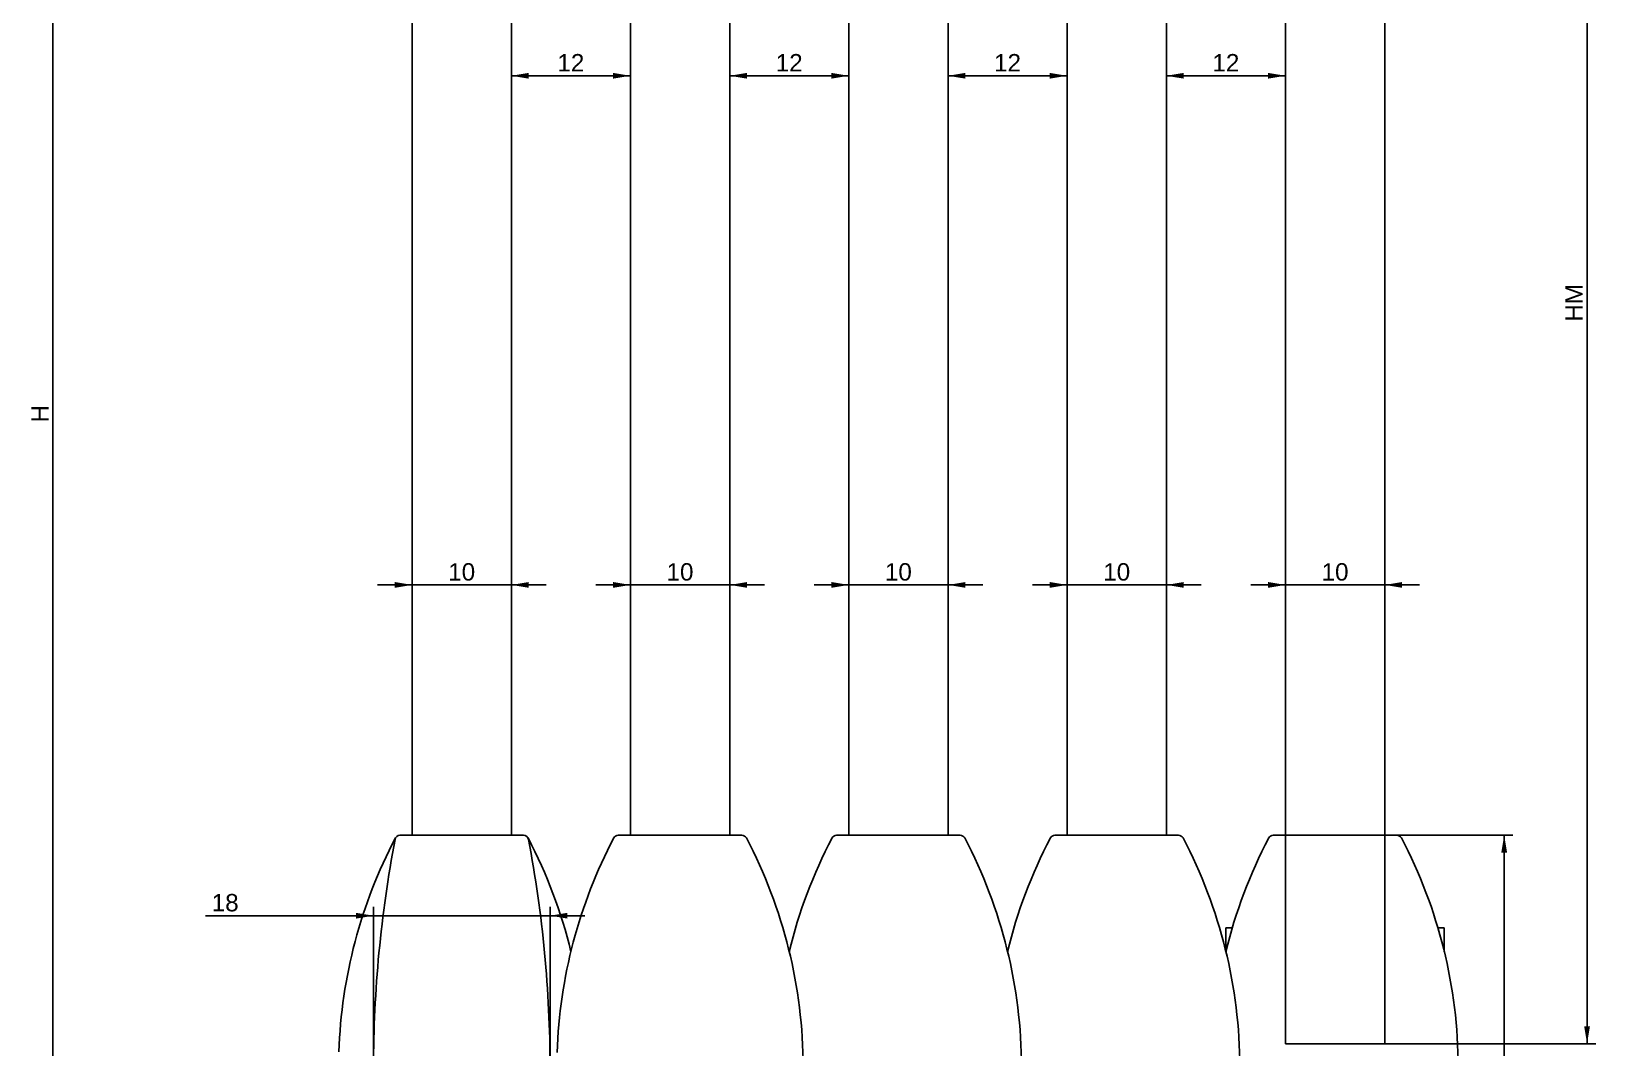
# Model space of a CAD drawing. Header units: millimetres. Extents: x -31 to 615, y 317 to 594.
# Drawn here: x -31.1 to 126.5, y 398.1 to 500.5 of the extents above; entities that cross this region are included whole.
import ezdxf
from ezdxf.enums import TextEntityAlignment as Align
from ezdxf.lldxf.tags import DXFTag

# ---------------------------------------------------------------- set-up
doc = ezdxf.new("R2010")
doc.units = ezdxf.units.MM
doc.layers.add('Default', color=7, linetype='Continuous')
doc.layers.add('DV1_Default', color=7, linetype='Continuous')
doc.styles.add('SEACAD_Arial', font='arial.ttf')
tags = doc.linetypes.add('CENTER2', pattern=[28.575, 19.05, -3.175, 3.175, -3.175]).pattern_tags.tags
tags[10:11] = [DXFTag(74, 4), DXFTag(75, 0), DXFTag(340, '0'), DXFTag(46, 0.0), DXFTag(50, 0.0), DXFTag(44, 0.0), DXFTag(45, 0.0)]
tags[8:9] = [DXFTag(74, 4), DXFTag(75, 0), DXFTag(340, '0'), DXFTag(46, 0.0), DXFTag(50, 0.0), DXFTag(44, 0.0), DXFTag(45, 0.0)]
tags[6:7] = [DXFTag(74, 4), DXFTag(75, 0), DXFTag(340, '0'), DXFTag(46, 0.0), DXFTag(50, 0.0), DXFTag(44, 0.0), DXFTag(45, 0.0)]
tags[4:5] = [DXFTag(74, 4), DXFTag(75, 0), DXFTag(340, '0'), DXFTag(46, 0.0), DXFTag(50, 0.0), DXFTag(44, 0.0), DXFTag(45, 0.0)]
doc.dimstyles.new('ISO', dxfattribs={"dimtxt": 1.75, "dimasz": 1.75, "dimexe": 0.875, "dimexo": 0, "dimgap": 0.4375, "dimtad": 1, "dimtxsty": 'SEACAD_Arial', "dimblk1": '_SE_FILLED', "dimblk2": '_SE_FILLED', "dimsah": 1, "dimcen": 0.875, "dimadec": 0, "dimazin": 0, "dimtfac": 0.5, "dimtdec": 3, "dimtmove": 0, "dimatfit": 3, "dimfxl": 1, "dimarcsym": 0})

# ---------------------------------------------------------------- blocks, each defined once
blk = doc.blocks.new('SE')
at = {"layer": 'DV1_Default', "color": 7, "linetype": 'Continuous'}
for p, q in [((7.28, 549.01), (7.28, 419.51)), ((17.28, 549.01), (17.28, 419.51)), ((29.28, 419.51), (29.28, 549.01)), ((39.28, 419.51), (39.28, 549.01)), ((51.28, 419.51), (51.28, 549.01)), ((61.28, 419.51), (61.28, 549.01)), ((73.28, 419.51), (73.28, 549.01)), ((83.28, 419.51), (83.28, 549.01)), ((95.28, 419.51), (95.28, 549.01)), ((105.28, 419.51), (105.28, 549.01)), ((6.04, 419.51), (18.51, 419.51)), ((28.04, 419.51), (40.51, 419.51)), ((50.04, 419.51), (62.51, 419.51)), ((72.04, 419.51), (84.51, 419.51)), ((94.04, 419.51), (106.51, 419.51)), ((89.28, 407.78), (89.28, 410.2)), ((89.78, 410.2), (89.28, 410.2)), ((89.93, 410.2), (89.78, 410.2)), ((110.63, 410.2), (110.78, 410.2)), ((111.28, 410.2), (110.78, 410.2)), ((111.28, 410.2), (111.28, 407.78))]:
    blk.add_line(p, q, dxfattribs=at)
at = {"layer": 'DV1_Default', "color": 7, "linetype": 'CENTER2'}
for p, q in [((95.28, 419.51), (95.28, 398.51)), ((105.28, 419.51), (105.28, 398.51)), ((95.28, 398.51), (105.28, 398.51))]:
    blk.add_line(p, q, dxfattribs=at)
at = {"layer": 'DV1_Default', "color": 7, "linetype": 'Continuous'}
for centre, radius, start, end in [((6.04, 419.01), 0.5, 90, 169.2938), ((18.51, 419.01), 0.5, 10.7062, 90), ((28.04, 419.01), 0.5, 90, 152.271), ((40.51, 419.01), 0.5, 27.729, 90), ((50.04, 419.01), 0.5, 90, 152.271), ((62.51, 419.01), 0.5, 27.729, 90), ((72.04, 419.01), 0.5, 90, 152.271), ((84.51, 419.01), 0.5, 27.729, 90), ((94.04, 419.01), 0.5, 90, 152.271), ((106.51, 419.01), 0.5, 27.729, 90), ((49.72, 396.05), 49.85, 152.271, 178.0912), ((128.38, 395.88), 125, 169.2938, 179.8756), ((-25.17, 396.05), 49.85, 13.6121, 27.729), ((-103.82, 395.88), 125, 0.1246, 10.7062), ((71.72, 396.05), 49.85, 152.271, 178.2005), ((-3.17, 396.05), 49.85, 0.1226, 27.729), ((93.72, 396.05), 49.85, 152.271, 166.3879), ((18.83, 396.05), 49.85, 0.1226, 27.729), ((115.72, 396.05), 49.85, 152.271, 166.3879), ((40.83, 396.05), 49.85, 0.1226, 27.729), ((137.72, 396.05), 49.85, 152.271, 166.3879), ((62.83, 396.05), 49.85, 0.1226, 27.729)]:
    blk.add_arc(centre, radius, start, end, dxfattribs=at)
blk = doc.blocks.new('DMBLK90')
at = {"layer": 'Default', "linetype": 'Continuous', "transparency": 16777216}
for points in [[(117.61, 417.76), (117.31, 419.51), (117.02, 417.76)], [(117.61, 339.26), (117.02, 339.26), (117.31, 337.51)]]:
    blk.add_hatch(color=7, dxfattribs=at).paths.add_polyline_path(points)
at = {"layer": 'Default', "color": 7, "linetype": 'Continuous', "transparency": 16777216}
for p, q in [((100.28, 419.51), (118.19, 419.51)), ((117.31, 419.51), (117.31, 337.51)), ((109.7, 337.51), (118.19, 337.51))]:
    blk.add_line(p, q, dxfattribs=at)
at = {"layer": 'Default', "color": 7, "linetype": 'Continuous', "transparency": 16777216, "style": 'SEACAD_Arial'}
blk.add_text('82', height=1.75, rotation=90, dxfattribs=at).set_placement((115.13, 377.14), align=Align.TOP_LEFT)
blk = doc.blocks.new('_SE_FILLED')
at = {"color": 0}
blk.add_line((0, 0), (-1, 0), dxfattribs=at)
blk.add_solid([(0, 0), (-1, -0.1665), (-1, 0.1665), (0, 0)], dxfattribs=at)
blk = doc.blocks.new('DMBLK91')
at = {"layer": 'Default', "linetype": 'Continuous', "transparency": 16777216}
for points in [[(1.63, 411.7), (1.63, 411.12), (3.38, 411.41)], [(22.93, 411.7), (21.18, 411.41), (22.93, 411.12)]]:
    blk.add_hatch(color=7, dxfattribs=at).paths.add_polyline_path(points)
at = {"layer": 'Default', "color": 7, "linetype": 'Continuous', "transparency": 16777216}
for p, q in [((-13.53, 411.41), (24.68, 411.41)), ((3.38, 396.15), (3.38, 412.29)), ((21.18, 396.15), (21.18, 412.29))]:
    blk.add_line(p, q, dxfattribs=at)
at = {"layer": 'Default', "color": 7, "linetype": 'Continuous', "transparency": 16777216, "style": 'SEACAD_Arial'}
blk.add_text('18', height=1.75, dxfattribs=at).set_placement((-12.92, 413.6), align=Align.TOP_LEFT)
blk = doc.blocks.new('DMBLK92')
at = {"layer": 'Default', "linetype": 'Continuous', "transparency": 16777216}
for points in [[(41.03, 495.75), (41.03, 496.33), (39.28, 496.04)], [(49.53, 495.75), (51.28, 496.04), (49.53, 496.33)]]:
    blk.add_hatch(color=7, dxfattribs=at).paths.add_polyline_path(points)
at = {"layer": 'Default', "color": 7, "linetype": 'Continuous', "transparency": 16777216}
blk.add_line((39.28, 496.04), (51.28, 496.04), dxfattribs=at)
at = {"layer": 'Default', "color": 7, "linetype": 'Continuous', "transparency": 16777216, "style": 'SEACAD_Arial'}
blk.add_text('12', height=1.75, dxfattribs=at).set_placement((43.91, 498.23), align=Align.TOP_LEFT)
blk = doc.blocks.new('DMBLK93')
at = {"layer": 'Default', "linetype": 'Continuous', "transparency": 16777216}
for points in [[(19.03, 496.33), (17.28, 496.04), (19.03, 495.75)], [(27.53, 496.33), (27.53, 495.75), (29.28, 496.04)]]:
    blk.add_hatch(color=7, dxfattribs=at).paths.add_polyline_path(points)
at = {"layer": 'Default', "color": 7, "linetype": 'Continuous', "transparency": 16777216}
blk.add_line((17.28, 496.04), (29.28, 496.04), dxfattribs=at)
at = {"layer": 'Default', "color": 7, "linetype": 'Continuous', "transparency": 16777216, "style": 'SEACAD_Arial'}
blk.add_text('12', height=1.75, dxfattribs=at).set_placement((21.91, 498.23), align=Align.TOP_LEFT)
blk = doc.blocks.new('DMBLK94')
at = {"layer": 'Default', "linetype": 'Continuous', "transparency": 16777216}
for points in [[(63.03, 496.33), (61.28, 496.04), (63.03, 495.75)], [(71.53, 496.33), (71.53, 495.75), (73.28, 496.04)]]:
    blk.add_hatch(color=7, dxfattribs=at).paths.add_polyline_path(points)
at = {"layer": 'Default', "color": 7, "linetype": 'Continuous', "transparency": 16777216}
blk.add_line((61.28, 496.04), (73.28, 496.04), dxfattribs=at)
at = {"layer": 'Default', "color": 7, "linetype": 'Continuous', "transparency": 16777216, "style": 'SEACAD_Arial'}
blk.add_text('12', height=1.75, dxfattribs=at).set_placement((65.91, 498.23), align=Align.TOP_LEFT)
blk = doc.blocks.new('DMBLK95')
at = {"layer": 'Default', "linetype": 'Continuous', "transparency": 16777216}
for points in [[(85.03, 496.33), (83.28, 496.04), (85.03, 495.75)], [(93.53, 496.33), (93.53, 495.75), (95.28, 496.04)]]:
    blk.add_hatch(color=7, dxfattribs=at).paths.add_polyline_path(points)
at = {"layer": 'Default', "color": 7, "linetype": 'Continuous', "transparency": 16777216}
blk.add_line((83.28, 496.04), (95.28, 496.04), dxfattribs=at)
at = {"layer": 'Default', "color": 7, "linetype": 'Continuous', "transparency": 16777216, "style": 'SEACAD_Arial'}
blk.add_text('12', height=1.75, dxfattribs=at).set_placement((87.91, 498.23), align=Align.TOP_LEFT)
blk = doc.blocks.new('DMBLK96')
at = {"layer": 'Default', "linetype": 'Continuous', "transparency": 16777216}
for points in [[(5.53, 445.03), (5.53, 444.45), (7.28, 444.74)], [(19.03, 445.03), (17.28, 444.74), (19.03, 444.45)]]:
    blk.add_hatch(color=7, dxfattribs=at).paths.add_polyline_path(points)
at = {"layer": 'Default', "color": 7, "linetype": 'Continuous', "transparency": 16777216}
blk.add_line((3.78, 444.74), (20.78, 444.74), dxfattribs=at)
at = {"layer": 'Default', "color": 7, "linetype": 'Continuous', "transparency": 16777216, "style": 'SEACAD_Arial'}
blk.add_text('10', height=1.75, dxfattribs=at).set_placement((10.91, 446.93), align=Align.TOP_LEFT)
blk = doc.blocks.new('DMBLK97')
at = {"layer": 'Default', "linetype": 'Continuous', "transparency": 16777216}
for points in [[(27.53, 445.03), (27.53, 444.45), (29.28, 444.74)], [(41.03, 445.03), (39.28, 444.74), (41.03, 444.45)]]:
    blk.add_hatch(color=7, dxfattribs=at).paths.add_polyline_path(points)
at = {"layer": 'Default', "color": 7, "linetype": 'Continuous', "transparency": 16777216}
blk.add_line((25.78, 444.74), (42.78, 444.74), dxfattribs=at)
at = {"layer": 'Default', "color": 7, "linetype": 'Continuous', "transparency": 16777216, "style": 'SEACAD_Arial'}
blk.add_text('10', height=1.75, dxfattribs=at).set_placement((32.91, 446.93), align=Align.TOP_LEFT)
blk = doc.blocks.new('DMBLK98')
at = {"layer": 'Default', "linetype": 'Continuous', "transparency": 16777216}
for points in [[(49.53, 445.03), (49.53, 444.45), (51.28, 444.74)], [(63.03, 445.03), (61.28, 444.74), (63.03, 444.45)]]:
    blk.add_hatch(color=7, dxfattribs=at).paths.add_polyline_path(points)
at = {"layer": 'Default', "color": 7, "linetype": 'Continuous', "transparency": 16777216}
blk.add_line((47.78, 444.74), (64.78, 444.74), dxfattribs=at)
at = {"layer": 'Default', "color": 7, "linetype": 'Continuous', "transparency": 16777216, "style": 'SEACAD_Arial'}
blk.add_text('10', height=1.75, dxfattribs=at).set_placement((54.91, 446.93), align=Align.TOP_LEFT)
blk = doc.blocks.new('DMBLK99')
at = {"layer": 'Default', "linetype": 'Continuous', "transparency": 16777216}
for points in [[(71.53, 445.03), (71.53, 444.45), (73.28, 444.74)], [(85.03, 445.03), (83.28, 444.74), (85.03, 444.45)]]:
    blk.add_hatch(color=7, dxfattribs=at).paths.add_polyline_path(points)
at = {"layer": 'Default', "color": 7, "linetype": 'Continuous', "transparency": 16777216}
blk.add_line((69.78, 444.74), (86.78, 444.74), dxfattribs=at)
at = {"layer": 'Default', "color": 7, "linetype": 'Continuous', "transparency": 16777216, "style": 'SEACAD_Arial'}
blk.add_text('10', height=1.75, dxfattribs=at).set_placement((76.91, 446.93), align=Align.TOP_LEFT)
blk = doc.blocks.new('DMBLK100')
at = {"layer": 'Default', "linetype": 'Continuous', "transparency": 16777216}
for points in [[(93.53, 445.03), (93.53, 444.45), (95.28, 444.74)], [(107.03, 445.03), (105.28, 444.74), (107.03, 444.45)]]:
    blk.add_hatch(color=7, dxfattribs=at).paths.add_polyline_path(points)
at = {"layer": 'Default', "color": 7, "linetype": 'Continuous', "transparency": 16777216}
blk.add_line((91.78, 444.74), (108.78, 444.74), dxfattribs=at)
at = {"layer": 'Default', "color": 7, "linetype": 'Continuous', "transparency": 16777216, "style": 'SEACAD_Arial'}
blk.add_text('10', height=1.75, dxfattribs=at).set_placement((98.91, 446.93), align=Align.TOP_LEFT)
blk = doc.blocks.new('DMBLK117')
at = {"layer": 'Default', "linetype": 'Continuous', "transparency": 16777216}
for points in [[(-29.2, 578.03), (-28.62, 578.03), (-28.91, 579.78)], [(-29.2, 347.16), (-28.91, 345.41), (-28.62, 347.16)]]:
    blk.add_hatch(color=7, dxfattribs=at).paths.add_polyline_path(points)
at = {"layer": 'Default', "color": 7, "linetype": 'Continuous', "transparency": 16777216}
for p, q in [((-20.72, 579.78), (-29.78, 579.78)), ((-28.91, 579.78), (-28.91, 345.41)), ((-20.72, 345.41), (-29.78, 345.41))]:
    blk.add_line(p, q, dxfattribs=at)
at = {"layer": 'Default', "color": 7, "linetype": 'Continuous', "transparency": 16777216, "style": 'SEACAD_Arial'}
blk.add_text('H', height=1.75, rotation=90, dxfattribs=at).set_placement((-31.1, 461.11), align=Align.TOP_LEFT)
blk = doc.blocks.new('DMBLK120')
at = {"layer": 'Default', "linetype": 'Continuous', "transparency": 16777216}
for points in [[(125.95, 547.26), (125.66, 549.01), (125.37, 547.26)], [(125.95, 400.26), (125.37, 400.26), (125.66, 398.51)]]:
    blk.add_hatch(color=7, dxfattribs=at).paths.add_polyline_path(points)
at = {"layer": 'Default', "color": 7, "linetype": 'Continuous', "transparency": 16777216}
for p, q in [((100.28, 549.01), (126.53, 549.01)), ((125.66, 549.01), (125.66, 398.51)), ((105.28, 398.51), (126.53, 398.51))]:
    blk.add_line(p, q, dxfattribs=at)
at = {"layer": 'Default', "color": 7, "linetype": 'Continuous', "transparency": 16777216, "style": 'SEACAD_Arial'}
blk.add_text('HM', height=1.75, rotation=90, dxfattribs=at).set_placement((123.47, 471.26), align=Align.TOP_LEFT)

msp = doc.modelspace()

# ---------------------------------------------------------------- block references
at = {"layer": 'Default'}
msp.add_blockref('SE', (0, 0), dxfattribs=at)

# ---------------------------------------------------------------- dimensions: what is measured, and where the dimension line sits
at = {"layer": 'Default', "color": 7, "linetype": 'Continuous'}
for base, p1, p2, angle, text, picture, middle, dimtype in [((-28.908, 579.779), (-20.724, 579.779), (-20.724, 345.409), 270, '\\A1;H {}', 'DMBLK117', (-28.908, 462.594), 161), ((39.276, 496.042), (39.276, 549.009), (51.276, 549.009), 0, '\\A1;<>', 'DMBLK92', (45.276, 496.042), 161), ((125.659, 398.509), (100.276, 549.009), (105.276, 398.509), 90, '\\A1;HM {}', 'DMBLK120', (125.659, 473.759), 160), ((17.276, 496.042), (17.276, 419.509), (29.276, 419.509), 360, '\\A1;<>', 'DMBLK93', (23.276, 496.042), 161), ((61.276, 496.042), (61.276, 419.509), (73.276, 419.509), 0, '\\A1;<>', 'DMBLK94', (67.276, 496.042), 161), ((83.276, 496.042), (83.276, 419.509), (95.276, 419.509), 0, '\\A1;<>', 'DMBLK95', (89.276, 496.042), 161), ((7.276, 444.741), (7.276, 419.509), (17.276, 419.509), 0, '\\A1;<>', 'DMBLK96', (12.276, 444.741), 161), ((29.276, 444.741), (29.276, 419.509), (39.276, 419.509), 0, '\\A1;<>', 'DMBLK97', (34.276, 444.741), 161), ((51.276, 444.741), (51.276, 419.509), (61.276, 419.509), 0, '\\A1;<>', 'DMBLK98', (56.276, 444.741), 161), ((73.276, 444.741), (73.276, 419.509), (83.276, 419.509), 0, '\\A1;<>', 'DMBLK99', (78.276, 444.741), 161), ((95.276, 444.741), (95.276, 419.509), (105.276, 419.509), 0, '\\A1;<>', 'DMBLK100', (100.276, 444.741), 161), ((117.314, 337.509), (100.276, 419.509), (109.704, 337.509), 90, '\\A1;<>', 'DMBLK90', (117.314, 378.509), 160)]:
    dim = msp.add_linear_dim(base=base, p1=p1, p2=p2, angle=angle, text=text, dimstyle='ISO', dxfattribs=at)
    dim.commit()
    dim.dimension.update_dxf_attribs({"geometry": picture, "text_midpoint": middle, "dimtype": dimtype})
dim = msp.add_linear_dim(base=(3.376, 411.412), p1=(3.376, 396.152), p2=(21.176, 396.152), angle=359.99825, text='\\A1;<>', dimstyle='ISO', override={"dimdec": 0}, dxfattribs=at)
dim.commit()
dim.dimension.update_dxf_attribs({"geometry": 'DMBLK91', "text_midpoint": (-9.567, 411.412), "dimtype": 161})

doc.saveas('drawing.dxf')
